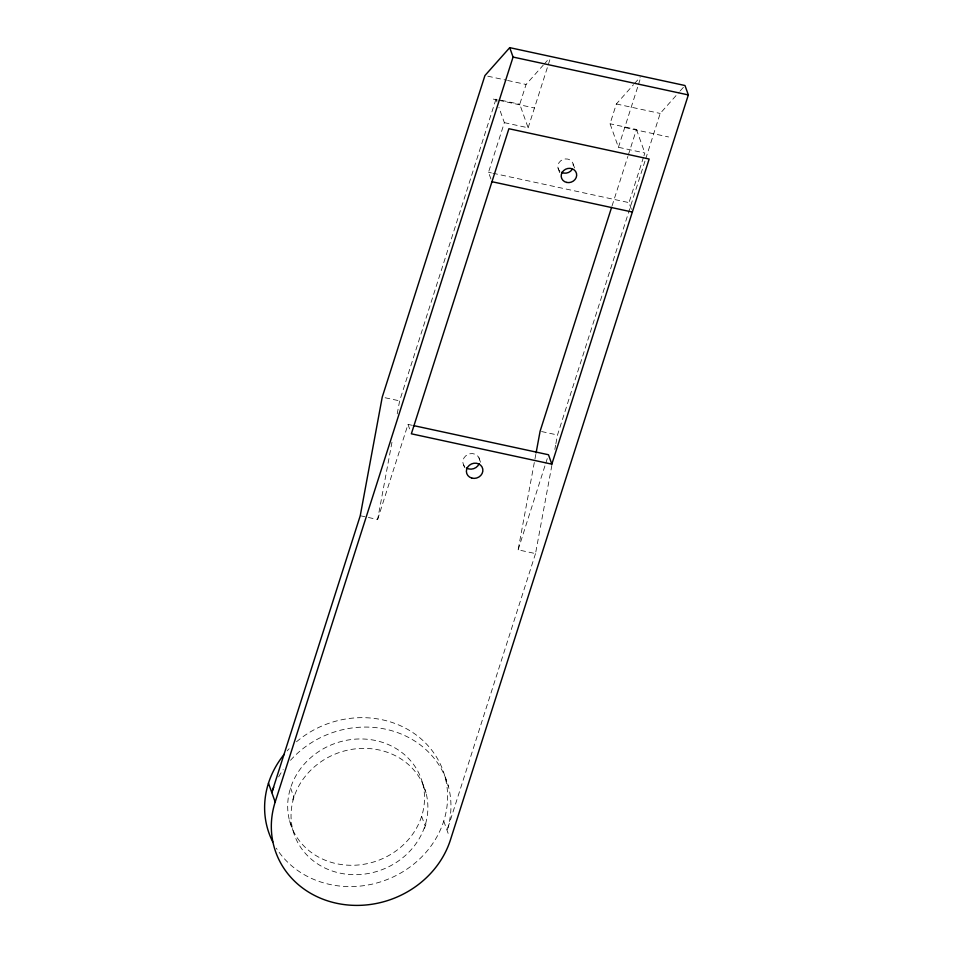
<?xml version="1.0" encoding="UTF-8"?>
<svg xmlns="http://www.w3.org/2000/svg" width="953" height="953" viewBox="0 0 953 953"><rect width="100%" height="100%" fill="white"/><g stroke="black" fill="none" stroke-linecap="round" stroke-linejoin="round"><path stroke-width="0.71" stroke-dasharray="4.76 3.57" d="M292.69 799.972L294.406 794.611M424.514 828.455L426.229 823.082M360.246 515.728L377.638 519.48L392.124 441.37M397.21 413.888L399.629 400.879L495.989 99.124L500.182 100.029M551.87 465.362L535.515 553.598L518.122 549.833L535.812 454.367M554.825 449.447L555.623 445.111M555.897 443.657L557.505 434.985L645.264 160.187M377.638 519.48L408.003 424.395L412.351 425.336M490.914 178.997L488.52 172.279L504.363 122.651L498.943 107.427M504.363 122.651L528.141 127.785L519.754 104.258L526.08 84.46L543.258 65.138M528.141 127.785L550.882 56.549M643.942 155.839L644.847 153.004L618.426 147.298L610.051 123.771L616.365 103.972L633.542 84.638M618.426 147.298L638.069 85.782M638.51 84.388L640.726 77.443M612.04 205.979L627.872 156.387M628.325 154.982L636.473 129.477L610.051 123.771M518.122 549.833L545.354 464.54M545.807 463.134L547.594 457.547M631.386 209.35L628.992 202.632L643.489 157.257M645.717 158.77L660.191 113.443L679.275 91.965M535.515 553.598L447.1 830.468A92.465 83.387 -19.6 0 0 403.667 735.073A92.465 83.387 -19.6 0 0 290.498 760.303M544.211 64.065L548.976 58.693M634.495 83.566L640.225 77.122M680.228 90.88L684.993 85.52M487.757 76.18L506.21 80.171M507.627 80.481L526.08 84.46M616.365 103.972L660.191 113.443M501.588 100.339L519.754 104.258M493.297 99.1L497.549 100.017M498.967 100.327L534.454 107.987M624.751 127.499L668.565 136.958M488.52 172.279L491.414 172.91M492.868 173.22L628.992 202.632M385.131 397.746L399.629 400.879M541.554 431.542L557.505 434.985M463.587 465.028L464.599 467.685M636.473 129.477L644.847 153.004M573.134 163.964L574.576 167.99M558.053 168.157L559.959 173.529M495.989 99.124L496.978 101.9M408.003 424.395L409.921 429.779M445.146 777.362L448.494 786.773M443.741 821.057L449.006 835.841M422.691 783.604A69.152 62.362 -19.6 0 1 336.457 863.68A69.152 62.362 -19.6 0 1 309.177 759.076A69.152 62.362 -19.6 0 1 422.691 783.604L426.051 793.015A69.152 62.362 -19.6 0 1 339.804 873.091A69.152 62.362 -19.6 0 1 312.536 768.487A69.152 62.362 -19.6 0 1 426.051 793.015M421.643 816.28L425.002 825.691M290.57 787.964L293.917 797.375M289.521 820.64L292.869 830.051M478.978 457.714L480.515 462.324M559.947 171.29A7.838 7.064 -19.6 0 1 562.842 159.544A7.838 7.064 -19.6 0 1 573.337 165.798M278.645 776.886A92.465 83.387 -19.6 0 1 283.22 769.536M464.754 466.684A8.529 7.695 -19.6 0 1 469.924 453.783A8.529 7.695 -19.6 0 1 479.168 463.646M296.478 741.791A92.465 83.387 -19.6 0 1 429.291 747.128A92.465 83.387 -19.6 0 1 406.061 869.732A92.465 83.387 -19.6 0 1 276.31 848.17M287.139 750.893A92.465 83.387 -19.6 0 1 289.152 748.713"/><path stroke-width="1.43" d="M536.086 452.925L540.101 431.221L611.588 207.397M632.351 212.042L649.16 159.032L508.902 128.726L411.351 433.806L551.835 464.159L632.351 212.042L491.867 181.689M509.724 47.65L684.993 85.52L688.34 94.931L450.447 839.879A92.465 83.387 -19.6 0 1 336.528 903.253A92.465 83.387 -19.6 0 1 275.179 802.009L513.071 57.061L509.724 47.65L484.922 75.573L382.236 397.115L360.246 515.728L271.819 792.598A92.465 83.387 -19.6 0 1 273.725 787.273M513.071 57.061L688.34 94.931M413.793 425.646L548.487 454.748L551.835 464.159M268.472 783.187L275.179 802.009M572.181 169.408A7.838 7.064 -19.6 0 1 561.52 172.374M479.168 463.646A8.529 7.695 -19.6 0 1 466.351 467.971M272.737 841.856A92.465 83.387 -19.6 0 1 284.256 754.264M471.711 478.061A8.339 7.517 -19.6 0 0 482.778 469.067A8.339 7.517 -19.6 0 0 469.412 465.207A8.339 7.517 -19.6 0 0 471.711 478.061M566.713 182.44A7.838 7.064 -19.6 0 0 576.482 173.375A7.838 7.064 -19.6 0 0 563.628 170.587A7.838 7.064 -19.6 0 0 566.713 182.44"/></g></svg>
